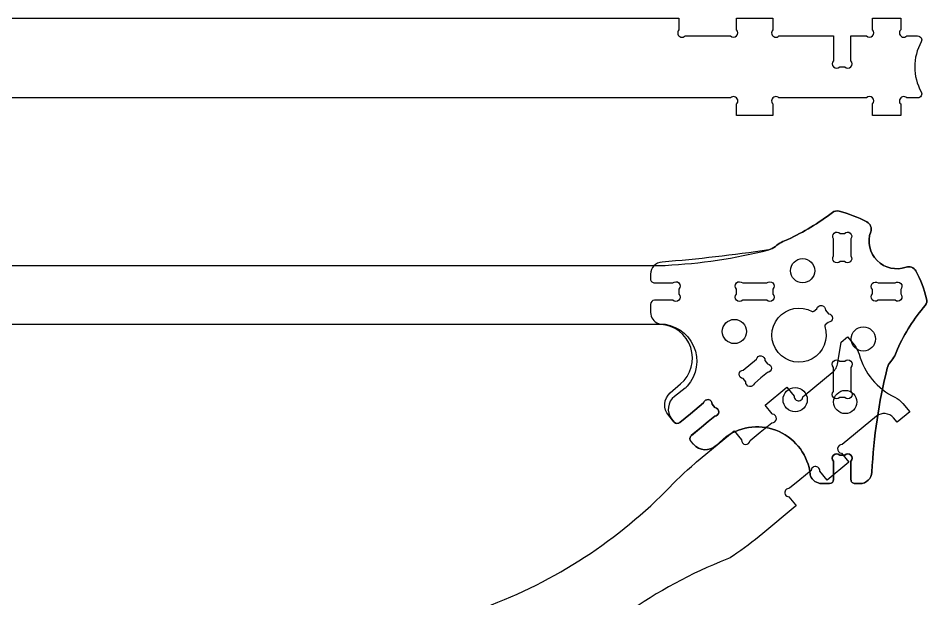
# Model space of a CAD drawing. Header units: inches. Extents: x -113 to 94, y -193 to 25.
# Drawn here: x -18.6 to 94, y -46.8 to 25.1 of the extents above; entities that cross this region are included whole.
import ezdxf

# ---------------------------------------------------------------- set-up
doc = ezdxf.new("R2010")
doc.units = ezdxf.units.IN
doc.header["$MEASUREMENT"] = 0
for name, color, linetype in [('Arms Nano', 50, 'Continuous'), ('Dual Mount Nano', 104, 'Continuous'), ('Front Rear Brace 12.07 2.15 v7', 110, 'Continuous'), ('Motor Mount', 151, 'Continuous')]:
    doc.layers.add(name, color=color, linetype=linetype)

msp = doc.modelspace()

# ---------------------------------------------------------------- linework, layer by layer
at = {"layer": 'Arms Nano'}
msp.add_lwpolyline([(38.38353, -48.18084, 0.112296424), (61.62852, -33.48785, -0.029079483), (65.26283, -30.02774, -0.020593333), (65.44641, -29.86248), (70.08391, -26.02149), (71.00466, -27.13307, 1), (72.06997, -27.2331), (73.33721, -26.18341), (74.7427, -25.01921, 1), (74.84273, -23.95389), (74.80127, -23.90383), (73.92198, -22.84231), (76.61738, -20.60964), (77.53813, -21.72122, 1), (78.60345, -21.82125), (78.89949, -21.57603), (82.25279, -18.79841, 0.182396973), (82.95226, -17.57161), (83.35588, -15.02797), (84.14536, -14.37403), (84.993, -15.39735, -0.107610033), (85.57951, -16.53117, 0.217741494), (89.99242, -21.85867, -0.107610033), (90.99724, -22.64599), (91.84489, -23.66931), (90.28529, -24.96115), (89.83876, -24.42207, 0.414213562), (87.72673, -24.22376), (83.49618, -27.72803, 1), (83.39616, -28.79334), (84.31691, -29.90492), (81.62151, -32.13759), (80.70075, -31.02601, 1), (79.63544, -30.92598), (78.22775, -32.09201), (76.96271, -33.13987, 1), (76.86268, -34.20519), (77.67602, -35.18709), (77.78342, -35.31676), (77.78342, -35.31675), (77.66509, -35.41478), (73.64764, -38.74881, -0.024818126), (69.96516, -41.51532, -0.055623729), (69.17965, -41.92782, 0.124132566), (46.32427, -58.22444, 0.010132513)], format="xyb", dxfattribs=at)
msp.add_circle((83.8557, -22.45044), 1.43477, dxfattribs=at)
at = {"layer": 'Dual Mount Nano'}
msp.add_lwpolyline([(-45.30382, -5.52343), (-8.00371, -5.52343), (24.26012, -5.52343), (61.56023, -5.52343, 0.049349189), (74.39535, -3.5993, 0.11528657), (75.2039, -3.18134, -0.100210211), (76.74783, -2.32398, 0.053083094), (82.2686, 1.02038, -0.220262597), (83.0936, 1.17987, -0.062487488), (86.54408, -0.1483, -0.370886993), (87.01351, -1.36503, 0.632184061), (91.39576, -5.74728, -0.370886993), (92.6125, -6.21672, -0.062487488), (93.94067, -9.66719, -0.220262596), (93.78117, -10.4922, 0.076466607), (90.34382, -15.89755, -0.100210211), (89.48902, -17.44289, 0.11528657), (89.07239, -18.25213, 0.049563638), (87.16748, -31.13114, -0.400043114), (85.67043, -32.55947), (85.09099, -32.55994), (85.06509, -32.55997, -0.414455895), (84.56468, -32.05997), (84.56468, -31.28576), (84.56468, -29.79236, 1), (83.80807, -29.03576), (83.48968, -29.03576), (83.17128, -29.03576, 1), (82.41468, -29.79236), (82.41468, -32.06257, -0.413971271), (81.91509, -32.56257), (81.891, -32.56259), (80.92709, -32.56339, -0.299276329), (79.55616, -31.59457, -0.078711797), (79.52248, -31.44178, 0.570834186), (69.11298, -26.74091), (67.86728, -27.85149, -0.414213562), (65.04349, -27.68956), (64.75627, -27.34919), (64.75627, -27.34919, -0.005711649), (64.74866, -27.34067), (64.73222, -27.32181, -0.42159783), (64.79019, -26.60822), (66.06084, -25.55572), (66.87031, -24.88522), (67.67978, -24.21472, 0.931014693), (67.70348, -23.14771), (67.53227, -22.94102), (67.36106, -22.73432, 0.931014693), (66.30829, -22.55897), (64.68935, -23.89996), (63.35769, -25.003, -0.406867651), (62.66182, -24.94647), (62.62942, -24.9093), (61.99655, -24.14211, -0.414213562), (62.17364, -21.31923), (63.42529, -20.21536, 0.676672376), (60.99253, -12.8313), (24.26012, -12.8313), (-8.00371, -12.8313), (-44.73612, -12.8313, 0.676672376)], format="xyb", dxfattribs=at)
for points in [[(83.48968, -5.06155), (83.22128, -5.06155, -0.931014693), (82.41468, -4.36265), (82.41468, -2.26044, -0.931014693), (83.22128, -1.56155), (83.48968, -1.56155), (83.75807, -1.56155, -0.931014693), (84.56468, -2.26044), (84.56468, -3.31155), (84.56468, -4.36265, -0.931014693), (83.75807, -5.06155)], [(70.39165, -8.7796), (70.39165, -8.4612, -1), (71.14826, -7.7046), (74.13505, -7.7046, -1), (74.89165, -8.4612), (74.89165, -8.7796), (74.89165, -9.09799, -1), (74.13505, -9.8546), (72.64165, -9.8546), (71.14826, -9.8546, -1), (70.39165, -9.09799)], [(87.23022, -8.7796), (87.23022, -8.5112, -0.931014693), (87.92912, -7.7046), (90.03132, -7.7046, -0.931014693), (90.73022, -8.5112), (90.73022, -8.7796), (90.73022, -9.04799, -0.931014693), (90.03132, -9.8546), (88.98022, -9.8546), (87.92912, -9.8546, -0.931014693), (87.23022, -9.04799)], [(80.35379, -10.89226, -0.931014693), (81.40656, -11.0676), (81.78088, -11.5195, -0.931014693), (81.75719, -12.58651), (81.37645, -12.90188, 0.308300732), (81.31401, -13.11828, -5.276769128), (79.74882, -11.22869, 0.308300732), (79.97306, -11.20763)], [(71.37033, -19.76182), (71.19912, -19.55513, -0.931014693), (71.22282, -18.48812), (72.84177, -17.14712, -0.931014693), (73.89454, -17.32247), (74.06575, -17.52917), (74.23696, -17.73587, -0.931014693), (74.21326, -18.80287), (73.40378, -19.47337), (72.59431, -20.14387, -0.931014693), (71.54154, -19.96852)], [(83.48968, -21.90011), (83.17128, -21.90011, -1), (82.41468, -21.14351), (82.41468, -18.15672, -1), (83.17128, -17.40011), (83.48968, -17.40011), (83.80807, -17.40011, -1), (84.56468, -18.15672), (84.56468, -19.65011), (84.56468, -21.14351, -1), (83.80807, -21.90011)]]:
    msp.add_lwpolyline(points, format="xyb", close=True, dxfattribs=at)
for centre in [(78.57107, -6.18973), (70.12617, -13.71859), (86.09993, -14.63462), (77.65504, -22.16349)]:
    msp.add_circle(centre, 1.5, dxfattribs=at)
at = {"layer": 'Front Rear Brace 12.07 2.15 v7'}
msp.add_lwpolyline([(-41.475, 25.09007), (-9.25715, 25.09007), (0.73036, 25.09007), (15.5248, 25.09007), (25.51231, 25.09007), (57.73016, 25.09007), (63.25475, 25.09007), (63.25475, 23.64667, 1), (64.01136, 22.89007), (66.9077, 22.89007), (69.63379, 22.89007, 1), (70.3904, 23.64667), (70.3904, 25.09007), (74.8904, 25.09007), (74.8904, 23.64667, 1), (75.647, 22.89007), (78.85812, 22.89007), (80.0324, 22.89007), (82.41496, 22.89007), (82.41496, 19.81167, 1), (83.17156, 19.05507), (83.48996, 19.05507), (83.80835, 19.05507, 1), (84.56496, 19.81167), (84.56496, 21.30507), (84.56496, 22.89007), (85.53171, 22.89007), (86.47356, 22.89007, 1), (87.23016, 23.64667), (87.23016, 25.09007), (90.73016, 25.09007), (90.73016, 23.64667, 1), (91.48677, 22.89007), (91.59268, 22.89007), (92.83189, 22.89007, -0.570966904), (93.26962, 22.14843, 0.257663213), (93.26938, 15.96167, -0.570940542), (92.83163, 15.22007), (91.48677, 15.22007, 1), (90.73016, 14.46346), (90.73016, 13.02007), (87.23016, 13.02007), (87.23016, 14.46346, 1), (86.47356, 15.22007), (75.647, 15.22007, 1), (74.8904, 14.46346), (74.8904, 13.02007), (70.3904, 13.02007), (70.3904, 14.46346, 1), (69.63379, 15.22007), (63.98677, 15.22007), (24.7587, 15.22007), (14.94989, 15.22007), (1.30526, 15.22007), (-8.50355, 15.22007), (-47.73161, 15.22007)], format="xyb", dxfattribs=at)
at = {"layer": 'Motor Mount'}
for points in [[(85.38071, -32.55971), (85.67043, -32.55947, 0.400043114), (87.16748, -31.13114, -0.049563638), (89.07239, -18.25213, -0.11528657), (89.48902, -17.44289, 0.100210211), (90.34382, -15.89755, -0.076466607), (93.78117, -10.4922, 0.220262596), (93.94067, -9.66719, 0.062487488), (92.6125, -6.21672, 0.370886993), (91.39576, -5.74728, -0.632184061), (87.01351, -1.36503, 0.370886993), (86.54408, -0.1483, 0.062487488), (83.0936, 1.17987, 0.220262597), (82.2686, 1.02038, -0.053083094), (76.74783, -2.32398, 0.100210211), (75.2039, -3.18134, -0.11528657), (74.39535, -3.5993, -0.017078992), (61.16119, -5.12485, 0.400043114), (59.73286, -6.6219), (59.73262, -7.1512), (59.73257, -7.20413, 0.414490398), (60.23257, -7.7046), (62.4994, -7.7046, -1), (63.25601, -8.4612), (63.25601, -8.7796), (63.25601, -9.09799, -1), (62.4994, -9.8546), (61.00601, -9.8546), (60.2296, -9.8546, 0.413936781), (59.7296, -10.35413), (59.72934, -10.62287), (59.72895, -11.36524, 0.299276329), (60.69776, -12.73618, 0.078711797), (60.85055, -12.76985, -0.6490113), (64.2576, -20.50006, -0.012385607), (64.02756, -20.73461), (62.70452, -21.75181, 0.413248777), (62.33398, -24.55116), (62.66824, -24.93833, 0.408278227), (63.3657, -24.99661), (64.68935, -23.89996), (66.30829, -22.55897, -0.931014693), (67.36106, -22.73432), (67.53227, -22.94102), (67.70348, -23.14771, -0.931014693), (67.67978, -24.21472), (66.87031, -24.88522), (66.06084, -25.55572), (64.78656, -26.61122, 0.420206735), (64.72705, -27.32303), (65.04349, -27.68956, 0.414213562), (67.86728, -27.85149), (69.11298, -26.74091, -0.570834186), (79.52248, -31.44178, 0.078711797), (79.55616, -31.59457, 0.299276329), (80.92709, -32.56339), (81.40905, -32.56299), (81.91509, -32.56257, 0.413971622), (82.41468, -32.06257), (82.41468, -29.79236, -1), (83.17128, -29.03576), (83.48968, -29.03576), (83.80807, -29.03576, -1), (84.56468, -29.79236), (84.56468, -31.28576), (84.56468, -32.05997, 0.414455544), (85.06509, -32.55997)], [(83.48968, -5.06155), (83.22128, -5.06155, -0.931014693), (82.41468, -4.36265), (82.41468, -2.26044, -0.931014693), (83.22128, -1.56155), (83.48968, -1.56155), (83.75807, -1.56155, -0.931014693), (84.56468, -2.26044), (84.56468, -3.31155), (84.56468, -4.36265, -0.931014693), (83.75807, -5.06155)], [(70.39165, -8.7796), (70.39165, -8.4612, -1), (71.14826, -7.7046), (74.13505, -7.7046, -1), (74.89165, -8.4612), (74.89165, -8.7796), (74.89165, -9.09799, -1), (74.13505, -9.8546), (72.64165, -9.8546), (71.14826, -9.8546, -1), (70.39165, -9.09799)], [(87.23022, -8.7796), (87.23022, -8.5112, -0.931014693), (87.92912, -7.7046), (90.03132, -7.7046, -0.931014693), (90.73022, -8.5112), (90.73022, -8.7796), (90.73022, -9.04799, -0.931014693), (90.03132, -9.8546), (88.98022, -9.8546), (87.92912, -9.8546, -0.931014693), (87.23022, -9.04799)], [(80.35379, -10.89226, -0.931014693), (81.40656, -11.0676), (81.78088, -11.5195, -0.931014693), (81.75719, -12.58651), (81.37645, -12.90188, 0.308300732), (81.31401, -13.11828, -5.276769128), (79.74882, -11.22869, 0.308300732), (79.97306, -11.20763)], [(71.37033, -19.76182), (71.19912, -19.55513, -0.931014693), (71.22282, -18.48812), (72.84177, -17.14712, -0.931014693), (73.89454, -17.32247), (74.06575, -17.52917), (74.23696, -17.73587, -0.931014693), (74.21326, -18.80287), (73.40378, -19.47337), (72.59431, -20.14387, -0.931014693), (71.54154, -19.96852)], [(83.48968, -21.90011), (83.17128, -21.90011, -1), (82.41468, -21.14351), (82.41468, -18.15672, -1), (83.17128, -17.40011), (83.48968, -17.40011), (83.80807, -17.40011, -1), (84.56468, -18.15672), (84.56468, -19.65011), (84.56468, -21.14351, -1), (83.80807, -21.90011)]]:
    msp.add_lwpolyline(points, format="xyb", close=True, dxfattribs=at)
for centre in [(78.57107, -6.18973), (70.12617, -13.71859), (86.09993, -14.63462), (77.65504, -22.16349)]:
    msp.add_circle(centre, 1.5, dxfattribs=at)

doc.saveas('drawing.dxf')
